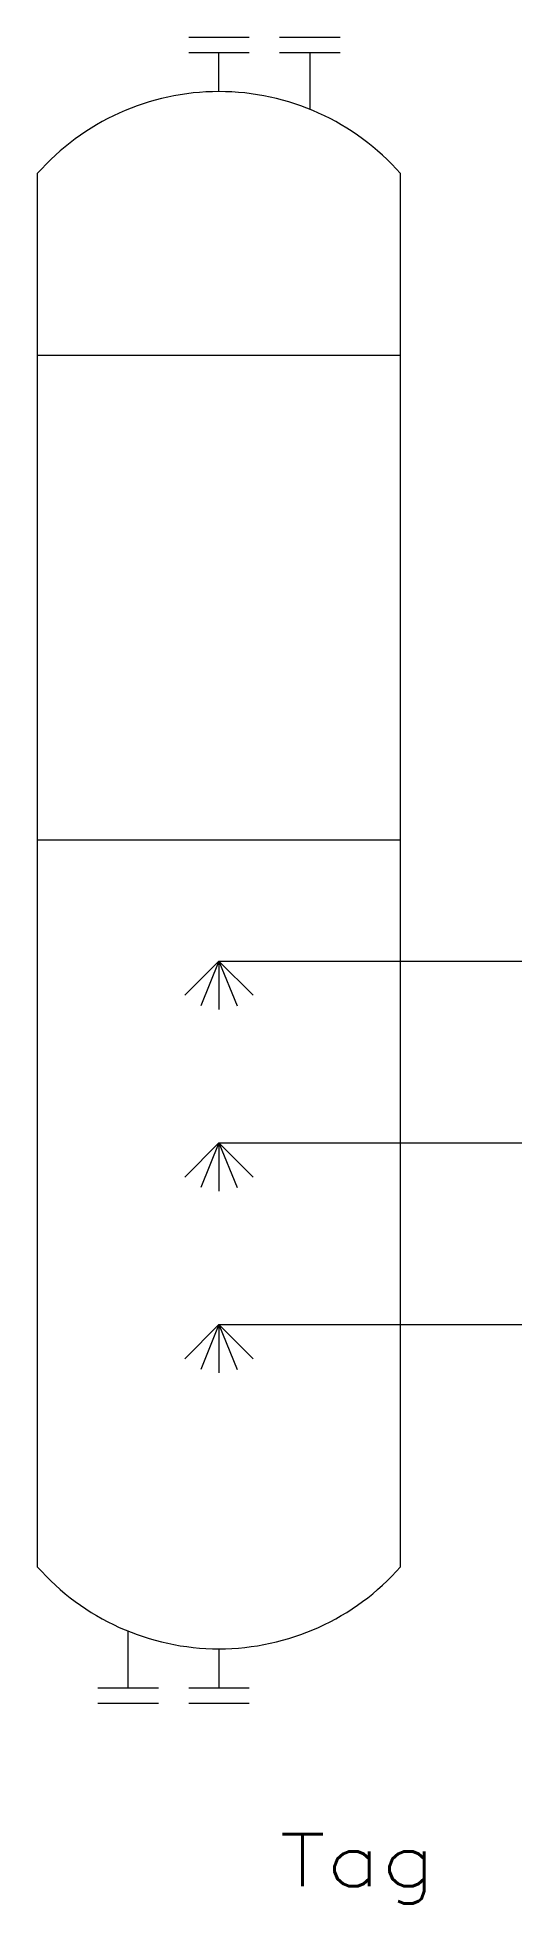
# Model space of a CAD drawing. Header units: inches. Extents: x -5.8 to 6, y -25.1 to 20.4.
import ezdxf
from ezdxf.enums import TextEntityAlignment as Align

# ---------------------------------------------------------------- set-up
doc = ezdxf.new("R2010")
doc.units = ezdxf.units.IN
doc.header["$MEASUREMENT"] = 0
doc.layers.get('0').update_dxf_attribs({"lineweight": 0})
doc.styles.add('_TCW_TXTSTY_1', font='TXT.SHX')

msp = doc.modelspace()

# ---------------------------------------------------------------- linework, layer by layer
for p, q in [((-2.088, 20.354), (-0.614, 20.354)), ((0.124, 20.354), (1.598, 20.354)), ((-2.088, 19.985), (-0.614, 19.985)), ((-1.351, 19.033), (-1.351, 19.985)), ((0.124, 19.985), (1.598, 19.985)), ((0.861, 19.985), (0.861, 18.603)), ((-5.775, 17.036), (-5.775, -16.881)), ((3.073, -16.881), (3.073, 17.036)), ((-5.775, 12.612), (3.073, 12.612)), ((-5.775, 0.815), (3.073, 0.815)), ((-1.351, -2.134), (-2.184, -2.968)), ((-1.351, -2.134), (-1.792, -3.227)), ((-1.351, -2.134), (6.022, -2.134)), ((-1.351, -2.134), (-0.909, -3.227)), ((-1.351, -2.134), (-1.351, -3.313)), ((-1.351, -2.134), (-0.517, -2.968)), ((-1.351, -6.558), (-2.184, -7.392)), ((-1.351, -6.558), (-1.792, -7.651)), ((-1.351, -6.558), (6.022, -6.558)), ((-1.351, -6.558), (-0.909, -7.651)), ((-1.351, -6.558), (-1.351, -7.737)), ((-1.351, -6.558), (-0.517, -7.392)), ((-1.351, -10.982), (-2.184, -11.816)), ((-1.351, -10.982), (-1.792, -12.075)), ((-1.351, -10.982), (6.022, -10.982)), ((-1.351, -10.982), (-0.909, -12.075)), ((-1.351, -10.982), (-1.351, -12.161)), ((-1.351, -10.982), (-0.517, -11.816)), ((-3.563, -19.83), (-3.563, -18.447)), ((-1.351, -18.878), (-1.351, -19.83)), ((-4.3, -19.83), (-2.826, -19.83)), ((-2.088, -19.83), (-0.614, -19.83)), ((-4.3, -20.199), (-2.826, -20.199)), ((-2.088, -20.199), (-0.614, -20.199))]:
    msp.add_line(p, q)
for centre, start, end in [((-1.351, 13.134), 41.4096, 138.5904), ((-1.351, -12.979), -138.5904, -41.4096)]:
    msp.add_arc(centre, 5.899, start, end)

# ---------------------------------------------------------------- texts
at = {"color": 7, "linetype": 'Continuous', "style": '_TCW_TXTSTY_1', "width": 1.166667}
msp.add_text('Tag', height=1.27, dxfattribs=at).set_placement((0.123, -24.659), (3.933, -24.659), align=Align.FIT)

doc.saveas('drawing.dxf')
